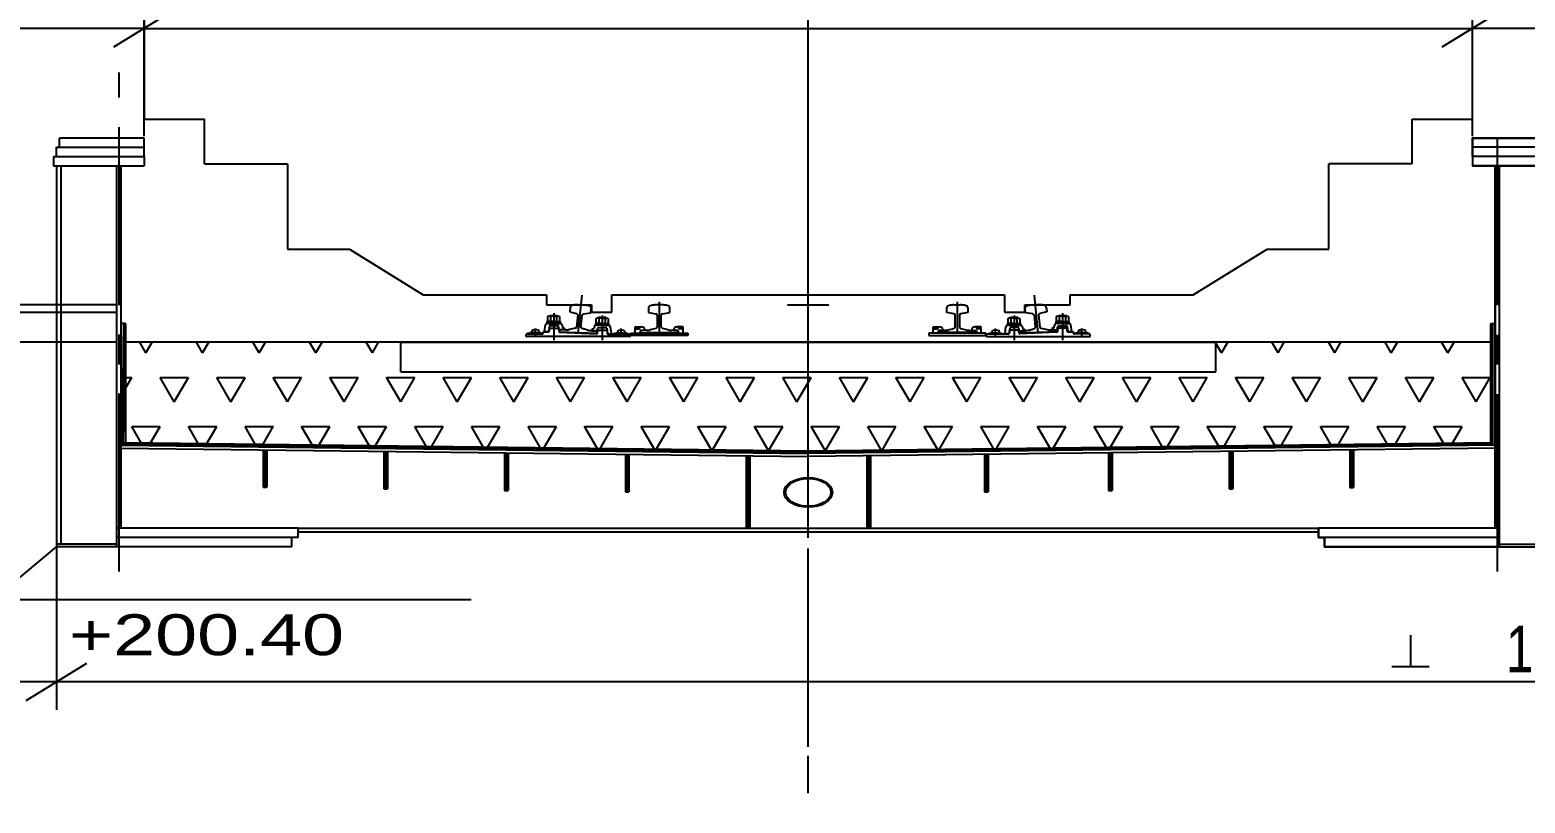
# Model space of a CAD drawing. Header units: millimetres. Extents: x -1069826 to 2704411, y -432732 to 412301.
# Drawn here: x 1018571 to 1026619, y -22177 to -18016 of the extents above; entities that cross this region are included whole.
import ezdxf

# ---------------------------------------------------------------- set-up
doc = ezdxf.new("R2010")
doc.units = ezdxf.units.MM
doc.header["$LTSCALE"] = 1000
doc.header["$MEASUREMENT"] = 0
doc.linetypes.add('CENTER2', pattern=[1.125, 0.75, -0.125, 0.125, -0.125])
doc.linetypes.add('HIDDEN', pattern=[0.375, 0.25, -0.125])
for name, color, linetype in [('0-RAM-T', 7, 'Continuous'), ('0-T', 7, 'Continuous'), ('0-T0-W', 7, 'Continuous'), ('DROGO-T', 7, 'Continuous'), ('WIADUKT', 7, 'Continuous')]:
    doc.layers.add(name, color=color, linetype=linetype)
doc.styles.add('CDMSTYLE', font='CDMSIMPL', dxfattribs={"width": 0.8, "bigfont": 'CDMBIGPL'})
doc.dimstyles.new('CDMOG-MM-100', dxfattribs={"dimscale": 100, "dimtxt": 2.5, "dimasz": 2, "dimexe": 1.5, "dimexo": 3, "dimgap": 0.5, "dimtad": 1, "dimdec": 0, "dimrnd": 1, "dimzin": 1, "dimdsep": 46, "dimtxsty": 'CDMSTYLE', "dimblk": 'OBLIQUE', "dimblk1": 'OBLIQUE', "dimblk2": 'OBLIQUE', "dimsah": 1, "dimcen": -2.5, "dimclrd": 9, "dimclre": 9, "dimclrt": 9, "dimadec": 0, "dimazin": 0, "dimtfac": 1, "dimtmove": 2, "dimatfit": 3, "dimldrblk": 'OBLIQUE', "dimfxl": 1, "dimtvp": 1, "dimtolj": 1, "dimtzin": 0, "dimarcsym": 0})
doc.dimstyles.new('CDMZB-MM-100', dxfattribs={"dimscale": 100, "dimtxt": 2.5, "dimasz": 1, "dimexe": 1.5, "dimexo": 5, "dimgap": 0.5, "dimtad": 1, "dimdec": 0, "dimrnd": 1, "dimzin": 1, "dimdsep": 46, "dimtxsty": 'CDMSTYLE', "dimblk": 'OBLIQUE', "dimblk1": 'OBLIQUE', "dimblk2": 'OBLIQUE', "dimsah": 1, "dimtsz": 1, "dimcen": -2.5, "dimclrd": 9, "dimclre": 9, "dimclrt": 9, "dimadec": 0, "dimazin": 0, "dimtfac": 1, "dimtmove": 2, "dimatfit": 3, "dimldrblk": 'OBLIQUE', "dimfxl": 1, "dimtvp": 1, "dimtolj": 1, "dimtzin": 0, "dimarcsym": 0})

# ---------------------------------------------------------------- blocks, each defined once
blk = doc.blocks.new('*D497')
at = {"color": 9, "linetype": 'ByBlock', "transparency": 16777216}
for p, q in [((1043257.9, -21383.9), (1043257.9, -22116.1)), ((1010517.4, -21403.1), (1010517.4, -22116.1)), ((1010717.4, -21966.1), (1043057.9, -21966.1))]:
    blk.add_line(p, q, dxfattribs=at)
for points in [[(1010717.4, -21932.8), (1010717.4, -21999.4), (1010517.4, -21966.1)], [(1043057.9, -21932.8), (1043057.9, -21999.4), (1043257.9, -21966.1)]]:
    blk.add_solid(points, dxfattribs=at)
at = {"layer": 'Defpoints', "color": 0, "linetype": 'ByBlock', "transparency": 16777216}
for p in [(1043257.9, -21083.9, 0.1), (1010517.4, -21103.1, 0.1), (1043257.9, -21966.1)]:
    blk.add_point(p, dxfattribs=at)
at = {"color": 9, "linetype": 'ByBlock', "transparency": 16777216, "insert": (1026887.6, -21791.1), "char_height": 250, "attachment_point": 5, "style": 'CDMSTYLE'}
blk.add_mtext('\\A1;32740', dxfattribs=at)
blk = doc.blocks.new('_OBLIQUE')
at = {"color": 0, "linetype": 'ByBlock'}
blk.add_line((-0.5, -0.5), (0.5, 0.5), dxfattribs=at)
blk = doc.blocks.new('*D480')
at = {"color": 9, "linetype": 'ByBlock', "transparency": 16777216}
for p, q in [((1020270.1, -21297.7), (1020270.1, -21674.4)), ((1030330.1, -21370.8), (1030330.1, -21674.4)), ((1020170.1, -21624.4), (1020370.1, -21424.4)), ((1030230.1, -21624.4), (1030430.1, -21424.4)), ((1030330.1, -21524.4), (1020270.1, -21524.4))]:
    blk.add_line(p, q, dxfattribs=at)
at = {"layer": 'Defpoints', "color": 0, "linetype": 'ByBlock', "transparency": 16777216}
for p in [(1020270.1, -20797.7), (1030330.1, -20870.8), (1020270.1, -21524.4)]:
    blk.add_point(p, dxfattribs=at)
at = {"color": 9, "linetype": 'ByBlock', "transparency": 16777216, "insert": (1025300.1, -21349.4), "char_height": 250, "attachment_point": 5, "style": 'CDMSTYLE'}
blk.add_mtext('\\A1;\\C1;10060', dxfattribs=at)
blk = doc.blocks.new('00KOTA1')
at = {"color": 0, "linetype": 'Continuous'}
blk.add_lwpolyline([(13.736, 2.862), (-2.109, 2.862), (0, 0), (0, 6.109)], dxfattribs=at)
at = {"color": 0, "linetype": 'Continuous', "style": 'CDMSTYLE', "width": 0.85}
blk.add_attdef('%%P000.000', (0.416, 3.634), '', height=2.2, dxfattribs=at)
blk = doc.blocks.new('A$C5F112703')
at = {"color": 9, "linetype": 'ByBlock'}
for p, q in [((1020, 4918.5), (940, 4868.5)), ((3380, 4918.5), (1020, 4918.5)), ((3460, 4868.5), (3380, 4918.5)), ((940, 4868.5), (600, 4568.5)), ((3800, 4568.5), (3460, 4868.5)), ((600, 4568.5), (400, 4318.5)), ((4000, 4318.5), (3800, 4568.5)), ((400, 4318.5), (300, 3918.5)), ((4100, 3918.5), (4000, 4318.5)), ((300, 3918.5), (200, 3118.5)), ((4200, 3118.5), (4100, 3918.5)), ((0, 3118.5), (0, 1068.5)), ((200, 3118.5), (0, 3118.5)), ((4400, 3118.5), (4200, 3118.5)), ((4400, 1068.5), (4400, 3118.5)), ((0, 1068.5), (200, 1068.5)), ((4200, 1068.5), (4400, 1068.5)), ((475, 828.5), (475, 368.5)), ((3925, 368.5), (3925, 828.5)), ((475, 368.5), (680, 368.5)), ((680, 368.5), (925, 123.5)), ((3475, 123.5), (3720, 368.5)), ((3720, 368.5), (3925, 368.5)), ((925, 123.5), (1332.5, 123.5)), ((1332.5, 123.5), (1332.5, 68.5)), ((1549.5, 123.5), (2850.5, 123.5)), ((1549.5, 30.5), (1549.5, 123.5)), ((2850.5, 123.5), (2850.5, 30.5)), ((3067.5, 123.5), (3475, 123.5)), ((3067.5, 68.5), (3067.5, 123.5)), ((1332.5, 68.5), (1482.5, 68.5)), ((1482.5, 68.5), (1482.5, 30.5)), ((2917.5, 68.5), (3067.5, 68.5)), ((2917.5, 30.5), (2917.5, 68.5)), ((1482.5, 30.5), (1549.5, 30.5)), ((2850.5, 30.5), (2917.5, 30.5))]:
    blk.add_line(p, q, dxfattribs=at)
at = {"layer": '0-T', "color": 9, "linetype": 'Continuous'}
for p, q in [((200, 828.5), (200, 1068.5)), ((4200, 828.5), (4200, 1068.5)), ((200, 828.5), (475, 828.5)), ((4200, 828.5), (3925, 828.5)), ((2200, 0), (2200, 137)), ((2131.5, 68.5), (2268.5, 68.5))]:
    blk.add_line(p, q, dxfattribs=at)
blk = doc.blocks.new('A$C22AE4A19')
at = {"layer": '0-T', "color": 9, "linetype": 'Continuous'}
blk.add_blockref('A$C5F112703', (0, 0), dxfattribs=at)
blk = doc.blocks.new('*D471')
at = {"color": 9, "linetype": 'ByBlock', "transparency": 16777216}
for p, q in [((1017680.1, -14146.2), (1017680.1, -14156)), ((1022760.1, -14146.2), (1022760.1, -14156)), ((1017580.1, -14406), (1017780.1, -14206)), ((1022660.1, -14406), (1022860.1, -14206)), ((1017680.1, -14306), (1022760.1, -14306))]:
    blk.add_line(p, q, dxfattribs=at)
at = {"layer": 'Defpoints', "color": 0, "linetype": 'ByBlock', "transparency": 16777216}
for p in [(1022760.1, -14306), (1017680.1, -14646.2), (1022760.1, -14646.2)]:
    blk.add_point(p, dxfattribs=at)
at = {"color": 9, "linetype": 'ByBlock', "transparency": 16777216, "insert": (1020028.6, -14088.5), "char_height": 250, "attachment_point": 5, "style": 'CDMSTYLE'}
blk.add_mtext('\\A1;5080', dxfattribs=at)
blk = doc.blocks.new('*D470')
at = {"color": 9, "linetype": 'ByBlock', "transparency": 16777216}
for p, q in [((1020560.1, -18588.6), (1020560.1, -17857.7)), ((1024960.1, -18588.6), (1024960.1, -17857.7)), ((1020460.1, -18107.7), (1020660.1, -17907.7)), ((1024860.1, -18107.7), (1025060.1, -17907.7)), ((1020560.1, -18007.7), (1024960.1, -18007.7))]:
    blk.add_line(p, q, dxfattribs=at)
at = {"layer": 'Defpoints', "color": 0, "linetype": 'ByBlock', "transparency": 16777216}
for p in [(1024960.1, -18007.7), (1020560.1, -19088.6), (1024960.1, -19088.6)]:
    blk.add_point(p, dxfattribs=at)
at = {"color": 9, "linetype": 'ByBlock', "transparency": 16777216, "insert": (1023229.4, -17821.1), "char_height": 250, "attachment_point": 5, "style": 'CDMSTYLE'}
blk.add_mtext('\\A1;\\C1;4400', dxfattribs=at)
blk = doc.blocks.new('*D478')
at = {"color": 9, "linetype": 'ByBlock', "transparency": 16777216}
for p, q in [((1015226.1, -21295.6), (1015226.1, -21674.4)), ((1020270.1, -21297.7), (1020270.1, -21674.4)), ((1015126.1, -21624.4), (1015326.1, -21424.4)), ((1020170.1, -21624.4), (1020370.1, -21424.4)), ((1020270.1, -21524.4), (1015226.1, -21524.4))]:
    blk.add_line(p, q, dxfattribs=at)
at = {"layer": 'Defpoints', "color": 0, "linetype": 'ByBlock', "transparency": 16777216}
for p in [(1015226.1, -20795.6), (1020270.1, -20797.7), (1015226.1, -21524.4)]:
    blk.add_point(p, dxfattribs=at)
at = {"color": 9, "linetype": 'ByBlock', "transparency": 16777216, "insert": (1017748.1, -21349.4), "char_height": 250, "attachment_point": 5, "style": 'CDMSTYLE'}
blk.add_mtext('\\A1;5044', dxfattribs=at)
blk = doc.blocks.new('*D474')
at = {"color": 9, "linetype": 'ByBlock', "transparency": 16777216}
for p, q in [((1019880.1, -17851.2), (1019880.1, -17857.7)), ((1020560.1, -17885.6), (1020560.1, -17857.7)), ((1019780.1, -18107.7), (1019980.1, -17907.7)), ((1020460.1, -18107.7), (1020660.1, -17907.7)), ((1020560.1, -18007.7), (1019880.1, -18007.7))]:
    blk.add_line(p, q, dxfattribs=at)
at = {"layer": 'Defpoints', "color": 0, "linetype": 'ByBlock', "transparency": 16777216}
for p in [(1019880.1, -18007.7), (1019880.1, -18351.2), (1020560.1, -18385.6)]:
    blk.add_point(p, dxfattribs=at)
at = {"color": 9, "linetype": 'ByBlock', "transparency": 16777216, "insert": (1020220.1, -17832.7), "char_height": 250, "attachment_point": 5, "style": 'CDMSTYLE'}
blk.add_mtext('\\A1;680', dxfattribs=at)
blk = doc.blocks.new('*D479')
at = {"color": 9, "linetype": 'ByBlock', "transparency": 16777216}
for p, q in [((1015480.1, -18135), (1015480.1, -17857.7)), ((1019880.1, -18135), (1019880.1, -17857.7)), ((1015380.1, -18107.7), (1015580.1, -17907.7)), ((1019780.1, -18107.7), (1019980.1, -17907.7)), ((1015480.1, -18007.7), (1019880.1, -18007.7))]:
    blk.add_line(p, q, dxfattribs=at)
at = {"layer": 'Defpoints', "color": 0, "linetype": 'ByBlock', "transparency": 16777216}
for p in [(1019880.1, -18007.7), (1015480.1, -18635), (1019880.1, -18635)]:
    blk.add_point(p, dxfattribs=at)
at = {"color": 9, "linetype": 'ByBlock', "transparency": 16777216, "insert": (1018082.3, -17816.1), "char_height": 250, "attachment_point": 5, "style": 'CDMSTYLE'}
blk.add_mtext('\\A1;4400', dxfattribs=at)
blk = doc.blocks.new('A$C5FAB2D53')
at = {"color": 9, "linetype": 'ByBlock'}
for p, q in [((59.7, 150.4), (59.7, 124.6)), ((104.6, 164.4), (84.8, 164.4)), ((129.7, 124.6), (129.7, 150.4)), ((1046.9, 124.6), (1046.9, 150.4)), ((1072, 164.4), (1091.8, 164.4)), ((1116.9, 150.4), (1116.9, 124.6)), ((59.7, 124.6), (83, 116.6)), ((87.7, 110), (87.7, 44.7)), ((101.7, 44.7), (101.7, 110)), ((106.4, 116.6), (129.7, 124.6)), ((1070.2, 116.6), (1046.9, 124.6)), ((1074.9, 44.7), (1074.9, 110)), ((1088.9, 110), (1088.9, 44.7)), ((1116.9, 124.6), (1093.6, 116.6)), ((0, 13), (189.1, 13)), ((0, 0), (0, 13)), ((94.6, 0), (0, 0)), ((15.4, 46.4), (36.4, 46.4)), ((15.4, 13), (15.4, 46.4)), ((15.4, 36.4), (26.4, 36.4)), ((31.4, 41.4), (31.4, 46.4)), ((46.4, 27.9), (31.4, 26.4)), ((31.4, 26.4), (31.4, 13)), ((32.2, 23.2), (32.2, 15.4)), ((32.2, 15.4), (157.2, 15.4)), ((53.2, 27.8), (35, 26.2)), ((46.4, 36.4), (46.4, 27.9)), ((83.4, 38.2), (65, 30.6)), ((189.1, 0), (94.6, 0)), ((124.5, 30.6), (106.1, 38.2)), ((154.5, 26.2), (136.2, 27.8)), ((143, 36.4), (143, 27.9)), ((143, 27.9), (158, 26.4)), ((174, 46.4), (153, 46.4)), ((157.2, 15.4), (157.2, 23.2)), ((158, 41.4), (158, 46.4)), ((158, 26.4), (158, 13)), ((174, 36.4), (163, 36.4)), ((174, 13), (174, 46.4)), ((189.1, 13), (189.1, 0)), ((189.1, 13), (189.1, 13)), ((987.5, 13), (987.5, 0)), ((987.5, 13), (987.5, 13)), ((1176.6, 13), (987.5, 13)), ((987.5, 0), (1082, 0)), ((1002.6, 46.4), (1023.6, 46.4)), ((1002.6, 13), (1002.6, 46.4)), ((1002.6, 36.4), (1013.6, 36.4)), ((1018.6, 41.4), (1018.6, 46.4)), ((1033.6, 27.9), (1018.6, 26.4)), ((1018.6, 26.4), (1018.6, 13)), ((1019.4, 15.4), (1019.4, 23.2)), ((1144.4, 15.4), (1019.4, 15.4)), ((1022.1, 26.2), (1040.4, 27.8)), ((1033.6, 36.4), (1033.6, 27.9)), ((1052.1, 30.6), (1070.6, 38.2)), ((1082.1, 0), (1176.6, 0)), ((1093.2, 38.2), (1111.7, 30.6)), ((1123.4, 27.8), (1141.7, 26.2)), ((1130.2, 36.4), (1130.2, 27.9)), ((1130.2, 27.9), (1145.2, 26.4)), ((1161.2, 46.4), (1140.2, 46.4)), ((1144.4, 23.2), (1144.4, 15.4)), ((1145.2, 41.4), (1145.2, 46.4)), ((1145.2, 26.4), (1145.2, 13)), ((1161.2, 36.4), (1150.2, 36.4)), ((1161.2, 13), (1161.2, 46.4)), ((1176.6, 0), (1176.6, 13))]:
    blk.add_line(p, q, dxfattribs=at)
at = {"color": 9, "linetype": 'Continuous'}
for p, q in [((94.7, 181.9), (94.7, 15.4)), ((1081.9, 181.9), (1081.9, 15.4))]:
    blk.add_line(p, q, dxfattribs=at)
at = {"color": 9, "linetype": 'ByBlock'}
for centre, radius, start, end in [((71.7, 150.4), 12, 104.1437, 180), ((88.3, 84.5), 80, 102.4545, 104.1437), ((74.3, 150), 13, 99.6771, 104.4557), ((88.3, 84.5), 80, 92.5054, 101.6782), ((101.1, 84.5), 80, 78.3218, 87.4946), ((115.1, 150), 13, 75.5443, 80.3229), ((101.1, 84.5), 80, 75.8563, 77.5455), ((117.7, 150.4), 12, 0, 75.8563), ((1058.9, 150.4), 12, 104.1437, 180), ((1075.5, 84.5), 80, 102.4545, 104.1437), ((1061.5, 150), 13, 99.6771, 104.4557), ((1075.5, 84.5), 80, 92.5054, 101.6782), ((1088.3, 84.5), 80, 78.3218, 87.4946), ((1102.3, 150), 13, 75.5443, 80.3229), ((1088.3, 84.5), 80, 75.8563, 77.5455), ((1104.9, 150.4), 12, 0, 75.8563), ((80.7, 110), 7, 360, 71), ((108.7, 110), 7, 109, 180), ((1067.9, 110), 7, 0, 71), ((1095.9, 110), 7, 109, 180), ((26.4, 41.4), 5, 270, 0), ((35.2, 23.2), 3, 95.061, 180), ((36.4, 36.4), 10, 360, 90), ((49.7, 67.6), 40, 275.061, 292.4127), ((80.7, 44.7), 7, 292.4127, 360), ((108.7, 44.7), 7, 180, 247.5873), ((139.7, 67.6), 40, 247.5873, 264.939), ((153, 36.4), 10, 90, 180), ((154.2, 23.2), 3, 0, 84.939), ((163, 41.4), 5, 180, 270), ((1013.6, 41.4), 5, 270, 0), ((1022.4, 23.2), 3, 95.061, 180), ((1023.6, 36.4), 10, 360, 90), ((1036.9, 67.6), 40, 275.061, 292.4127), ((1067.9, 44.7), 7, 292.4127, 360), ((1095.9, 44.7), 7, 180, 247.5873), ((1126.9, 67.6), 40, 247.5873, 264.939), ((1140.2, 36.4), 10, 90, 180), ((1141.4, 23.2), 3, 0, 84.939), ((1150.2, 41.4), 5, 180, 270)]:
    blk.add_arc(centre, radius, start, end, dxfattribs=at)
blk = doc.blocks.new('A$C30C010BB')
at = {"layer": '0-T', "color": 40, "linetype": 'Continuous'}
blk.add_blockref('A$C5FAB2D53', (0, 0), dxfattribs=at)
blk = doc.blocks.new('*D473')
at = {"color": 9, "linetype": 'ByBlock', "transparency": 16777216}
for p, q in [((1024960.1, -17690.9), (1024960.1, -17857.7)), ((1025640.1, -17985), (1025640.1, -17857.7)), ((1024860.1, -18107.7), (1025060.1, -17907.7)), ((1025540.1, -18107.7), (1025740.1, -17907.7)), ((1025640.1, -18007.7), (1024960.1, -18007.7))]:
    blk.add_line(p, q, dxfattribs=at)
at = {"layer": 'Defpoints', "color": 0, "linetype": 'ByBlock', "transparency": 16777216}
for p in [(1024960.1, -18007.7), (1024960.1, -18190.9), (1025640.1, -18485)]:
    blk.add_point(p, dxfattribs=at)
at = {"color": 9, "linetype": 'ByBlock', "transparency": 16777216, "insert": (1025300.1, -17832.7), "char_height": 250, "attachment_point": 5, "style": 'CDMSTYLE'}
blk.add_mtext('\\A1;\\C1;680', dxfattribs=at)
blk = doc.blocks.new('*D469')
at = {"color": 9, "linetype": 'ByBlock', "transparency": 16777216}
for p, q in [((1022760.1, -14146.2), (1022760.1, -14156)), ((1027840.1, -14146.2), (1027840.1, -14156)), ((1022660.1, -14406), (1022860.1, -14206)), ((1027740.1, -14406), (1027940.1, -14206)), ((1022760.1, -14306), (1027840.1, -14306))]:
    blk.add_line(p, q, dxfattribs=at)
at = {"layer": 'Defpoints', "color": 0, "linetype": 'ByBlock', "transparency": 16777216}
for p in [(1027840.1, -14306), (1022760.1, -14646.2), (1027840.1, -14646.2)]:
    blk.add_point(p, dxfattribs=at)
at = {"color": 9, "linetype": 'ByBlock', "transparency": 16777216, "insert": (1025108.6, -14122.9), "char_height": 250, "attachment_point": 5, "style": 'CDMSTYLE'}
blk.add_mtext('\\A1;\\C1;5080', dxfattribs=at)
blk = doc.blocks.new('SZPKOL')
at = {"color": 0, "linetype": 'ByBlock'}
blk.add_lwpolyline([(12.4, 4, 0.138548), (-12.3, 5.1), (-9.4, 21.8), (0, 23.9), (9.4, 21.8)], format="xyb", close=True, dxfattribs=at)
for start, end in [(102.9105, 124.2422), (55.7578, 72.0998)]:
    blk.add_arc((-1.8, -37.6), 45.5, start, end, dxfattribs=at)
blk = doc.blocks.new('SRUKOL')
at = {"color": 0, "linetype": 'ByBlock'}
for p, q in [((0, 10), (-22, 10)), ((-22, 10), (-22, 0)), ((-11, 5), (-22, 5)), ((0, 0), (-22, 0)), ((-20, 37.2), (-20, 24)), ((-20, 24), (-20, 11.3)), ((-17, 5), (-17, 0)), ((0, 38.6), (-15, 38.6)), ((0, 10), (-15, 10)), ((-12.7, 41.6), (-10.1, 43.8)), ((-12.7, 38.6), (-12.7, 41.6)), ((-12.7, 41.6), (12.5, 41.6)), ((-12, 5), (-12, 0)), ((-11, 10), (11, 5)), ((-11, 5), (11, 0)), ((-10.1, 43.8), (-10.1, 38.4)), ((-10.1, 43.8), (9.9, 43.8)), ((-10.1, 37.3), (-10.1, 24)), ((-10.1, 24), (-10.1, 11.2)), ((0, 38.6), (15, 38.6)), ((0, 10), (15, 10)), ((0, 10), (22, 10)), ((0, 0), (22, 0)), ((12.5, 41.6), (9.9, 43.8)), ((9.9, 43.8), (9.9, 38.4)), ((10.1, 37.3), (10.1, 24)), ((10.1, 24), (10.1, 11.2)), ((11, 5), (22, 5)), ((12, 10), (12, 5)), ((12.5, 38.6), (12.5, 41.6)), ((17, 10), (17, 5)), ((20, 37.2), (20, 24)), ((20, 24), (20, 11.3)), ((22, 10), (22, 0))]:
    blk.add_line(p, q, dxfattribs=at)
for centre, radius, start, end in [((-15, 28.6), 10, 60, 120), ((-15, 20), 10, 240, 300), ((0, -1.4), 40, 90, 104.6015), ((0, 50), 40, 255.3985, 270), ((0, -1.4), 40, 75.3985, 90), ((0, 50), 40, 270, 284.6015), ((15, 28.6), 10, 60, 120), ((15, 20), 10, 240, 300)]:
    blk.add_arc(centre, radius, start, end, dxfattribs=at)
blk = doc.blocks.new('*D488')
at = {"color": 9, "linetype": 'ByBlock', "transparency": 16777216}
for p, q in [((1018413.9, -20797.7), (1018154.6, -20797.7)), ((1018304.6, -20997.7), (1018304.6, -25419.9)), ((1018392.1, -25619.9), (1018154.6, -25619.9))]:
    blk.add_line(p, q, dxfattribs=at)
for points in [[(1018271.3, -20997.7), (1018337.9, -20997.7), (1018304.6, -20797.7)], [(1018271.3, -25419.9), (1018337.9, -25419.9), (1018304.6, -25619.9)]]:
    blk.add_solid(points, dxfattribs=at)
at = {"layer": 'Defpoints', "color": 0, "linetype": 'ByBlock', "transparency": 16777216}
for p in [(1018713.9, -20797.7, 0.1), (1018304.6, -25619.9), (1018692.1, -25619.9)]:
    blk.add_point(p, dxfattribs=at)
at = {"color": 9, "linetype": 'ByBlock', "transparency": 16777216, "insert": (1018129.6, -23751), "char_height": 250, "attachment_point": 5, "rotation": 90, "style": 'CDMSTYLE'}
blk.add_mtext('\\A1;4822', dxfattribs=at)
blk = doc.blocks.new('A$C534018C8')
at = {"layer": 'WIADUKT', "linetype": 'Continuous'}
h = blk.add_hatch(dxfattribs=at)
h.set_pattern_fill('TRIANG', color=40, scale=500, style=0)
h.set_pattern_definition([(60, (-602052.98, -193697.16), (-93.75, 162.379763), [93.75, -93.75]), (120, (-602052.98, -193697.16), (-187.5, 1e-07), [93.75, -93.75]), (0, (-602099.85, -193615.97), (93.75, 162.379763), [93.75, -93.75])])
h.paths.add_polyline_path([(8396, 7642.8), (7046, 7642.8), (7046, 7802.8), (6135, 7802.8), (6135, 7262.3), (8396, 7217.8)])
h.paths.add_polyline_path([(10657, 7802.8), (9746, 7802.8), (9746, 7642.8), (8396, 7642.8), (8396, 7217.8), (10657, 7262.3)])
at = {"color": 9, "linetype": 'CENTER2'}
blk.add_line((8396, 0, 0.1), (8396, 13334.8, 0.1), dxfattribs=at)
at = {"color": 1, "linetype": 'Continuous'}
for p, q in [((6196, 8901.3, 0.1), (5916, 8901.3, 0.1)), ((10596, 8901.3, 0.1), (10876, 8901.3, 0.1)), ((5896, 8801.3, 0.1), (5896, 8751.3, 0.1)), ((5896, 8801.3, 0.1), (5896, 8751.3, 0.1)), ((5896, 8781.3, 0.1), (5896, 8751.3, 0.1)), ((5896, 8781.3, 0.1), (5896, 8751.3, 0.1)), ((5896, 8781.3, 0.1), (5896, 8751.3, 0.1)), ((5896, 8781.3, 0.1), (5896, 8751.3, 0.1)), ((6196, 8801.3, 0.1), (6196, 8751.3, 0.1)), ((10596, 8801.3, 0.1), (10596, 8751.3, 0.1)), ((7553.2, 7959, 0.1), (7553.2, 7813.6, 0.1)), ((7713.9, 7946.6, 0.1), (7713.9, 7813.6, 0.1)), ((9078.1, 7946.6, 0.1), (9078.1, 7813.6, 0.1)), ((9238.8, 7959, 0.1), (9238.8, 7813.6, 0.1)), ((10657, 7802.8, 0.1), (6135, 7802.8, 0.1)), ((7046, 7642.8, 0.1), (7046, 7802.8, 0.1)), ((7046, 7802.8, 0.1), (9746, 7802.8, 0.1)), ((9746, 7642.8, 0.1), (9746, 7802.8, 0.1)), ((7046, 7642.8, 0.1), (9746, 7642.8, 0.1)), ((6120, 7248.4, 0.1), (8396, 7202.8, 0.1)), ((6120, 7232.4, 0.1), (8396, 7186.8, 0.1)), ((10672, 7248.4, 0.1), (8396, 7202.8, 0.1)), ((10672, 7232.4, 0.1), (8396, 7186.8, 0.1)), ((6706, 6801.3, 0.1), (6106, 6801.3, 0.1)), ((6106, 6751.3, 0.1), (6106, 6801.3, 0.1)), ((6706, 6751.3, 0.1), (6706, 6801.3, 0.1)), ((10086, 6751.3, 0.1), (10086, 6801.3, 0.1)), ((10686, 6801.3, 0.1), (10086, 6801.3, 0.1)), ((10686, 6751.3, 0.1), (10686, 6801.3, 0.1)), ((6706, 6751.3, 0.1), (6106, 6751.3, 0.1)), ((6106, 6701.3, 0.1), (6106, 6751.3, 0.1)), ((6686, 6701.3, 0.1), (6686, 6751.3, 0.1)), ((10686, 6751.3, 0.1), (10086, 6751.3, 0.1)), ((10106, 6701.3, 0.1), (10106, 6751.3, 0.1)), ((10686, 6701.3, 0.1), (10686, 6751.3, 0.1)), ((6686, 6701.3, 0.1), (6106, 6701.3, 0.1)), ((10686, 6701.3, 0.1), (10106, 6701.3, 0.1))]:
    blk.add_line(p, q, dxfattribs=at)
at = {"color": 1, "linetype": 'ByBlock'}
for p, q in [((7634.1, 7851.7, 0.1), (7646.7, 8055, 0.1)), ((9157.9, 7851.7, 0.1), (9145.3, 8055, 0.1)), ((7633.5, 8003.5, 0.1), (7643.3, 8002.8, 0.1)), ((7653.2, 8002.2, 0.1), (7643.3, 8002.8, 0.1)), ((9138.8, 8002.2, 0.1), (9148.7, 8002.8, 0.1)), ((9158.5, 8003.5, 0.1), (9148.7, 8002.8, 0.1)), ((7492.8, 7832.7, 0.1), (7492.8, 7876.1, 0.1)), ((7776.6, 7832.7, 0.1), (7776.6, 7876.1, 0.1)), ((9016.8, 7832.7, 0.1), (9016.8, 7876.1, 0.1)), ((9302.4, 7832.7, 0.1), (9302.4, 7876.1, 0.1))]:
    blk.add_line(p, q, dxfattribs=at)
at = {"color": 1, "linetype": 'ByBlock', "elevation": 0.1}
for points in [[(7633.5, 8003.5, 0.040045), (7620.7, 8002.7, 0.020854), (7619.6, 8002.5, 0.007371), (7617.3, 8002.1, 0.343626), (7607.5, 7991.1), (7605.9, 7965.3), (7628.7, 7955.9, -0.320103), (7633, 7949), (7628.9, 7883.8, -0.303763), (7624.2, 7877.6), (7605.3, 7871.2, -0.075856), (7593.5, 7869), (7575.1, 7868.6, 0.388573), (7572.2, 7865.8), (7571.7, 7858), (7696.5, 7850.3), (7697, 7858, 0.388573), (7694.4, 7861.1), (7676.3, 7863.9, -0.075856), (7664.7, 7867.5), (7646.8, 7876.2, -0.303763), (7642.9, 7882.9), (7647, 7948.1, -0.320103), (7652.1, 7954.4), (7675.8, 7961), (7677.4, 7986.7, 0.343626), (7669.1, 7998.9, 0.007371), (7666.8, 7999.6, 0.020854), (7665.8, 7999.9, 0.040045), (7653.2, 8002.2)], [(9158.5, 8003.5, -0.040045), (9171.3, 8002.7, -0.020854), (9172.4, 8002.5, -0.007371), (9174.7, 8002.1, -0.343626), (9184.5, 7991.1), (9186.1, 7965.3), (9163.3, 7955.9, 0.320103), (9159, 7949), (9163.1, 7883.8, 0.303763), (9167.8, 7877.6), (9186.7, 7871.2, 0.075856), (9198.5, 7869), (9216.9, 7868.6, -0.388573), (9219.8, 7865.8), (9220.3, 7858), (9095.5, 7850.3), (9095, 7858, -0.388573), (9097.6, 7861.1), (9115.7, 7863.9, 0.075856), (9127.3, 7867.5), (9145.2, 7876.2, 0.303763), (9149.1, 7882.9), (9145, 7948.1, 0.320103), (9139.9, 7954.4), (9116.2, 7961), (9114.6, 7986.7, -0.343626), (9122.9, 7998.9, -0.007371), (9125.2, 7999.6, -0.020854), (9126.2, 7999.9, -0.040045), (9138.8, 8002.2)]]:
    blk.add_lwpolyline(points, format="xyb", dxfattribs=at)
for points in [[(7806.6, 7840.7), (7806.6, 7834.7, -0.414214), (7804.6, 7832.7), (7463.6, 7832.7, -0.414214), (7461.6, 7834.7), (7461.6, 7842.7, -0.414214), (7466.6, 7847.7), (7515.6, 7847.7, 0.414214), (7517.6, 7849.7), (7517.6, 7855.7, -0.414214), (7519.6, 7857.7), (7535.8, 7857.7, 0.385314), (7537.8, 7859.5), (7539.6, 7877.7), (7566.8, 7877.7, -0.385314), (7568.8, 7875.9), (7570.6, 7857.3, 0.367589), (7572.5, 7855.5), (7695.5, 7847.9, 0.403251), (7697.6, 7849.7), (7699.2, 7866, -0.385314), (7701.2, 7867.8), (7726.6, 7867.8, -0.385314), (7728.6, 7866), (7730.4, 7847.5, 0.385314), (7732.4, 7845.7), (7801.6, 7845.7, -0.414214)], [(7568.8, 7888.6, 0.371247), (7565.8, 7891.1), (7541.5, 7891.1, 0.388479), (7538.5, 7888.4), (7535.9, 7860, -0.388479), (7534, 7858.1), (7524.9, 7858.1, -0.440425), (7522.9, 7860.3), (7526.1, 7895.8, -0.388479), (7534.1, 7903.1), (7574.4, 7903.1, -0.371247), (7579.4, 7898.9), (7581.9, 7882.6, 0.282191), (7585.2, 7878.6), (7587.1, 7878, -0.288824), (7588.5, 7876.3), (7589.1, 7871.6, -0.418231), (7587.3, 7869.4), (7573.3, 7868.7, -0.403059), (7571.1, 7870.4)], [(7698.3, 7878.7, -0.371247), (7701.3, 7881.2), (7725.6, 7881.2, -0.388479), (7728.6, 7878.5), (7731.1, 7850, 0.388479), (7733.1, 7848.2), (7742.2, 7848.2, 0.440425), (7744.2, 7850.4), (7741, 7885.9, 0.388479), (7733, 7893.2), (7692.7, 7893.2, 0.371247), (7687.7, 7888.9), (7685.8, 7876.2, -0.282191), (7682.5, 7872.2), (7680.6, 7871.6, 0.288824), (7679.2, 7870), (7678.6, 7865.2, 0.418231), (7680.4, 7863), (7693.8, 7861.5, 0.403059), (7696, 7863.2)], [(8985.4, 7840.7), (8985.4, 7834.7, 0.414214), (8987.4, 7832.7), (9328.4, 7832.7, 0.414214), (9330.4, 7834.7), (9330.4, 7842.7, 0.414214), (9325.4, 7847.7), (9276.4, 7847.7, -0.414214), (9274.4, 7849.7), (9274.4, 7855.7, 0.414214), (9272.4, 7857.7), (9256.2, 7857.7, -0.385314), (9254.2, 7859.5), (9252.4, 7877.7), (9225.2, 7877.7, 0.385314), (9223.2, 7875.9), (9221.4, 7857.3, -0.367589), (9219.5, 7855.5), (9096.5, 7847.9, -0.403251), (9094.4, 7849.7), (9092.8, 7866, 0.385314), (9090.8, 7867.8), (9065.4, 7867.8, 0.385314), (9063.4, 7866), (9061.6, 7847.5, -0.385314), (9059.6, 7845.7), (8990.4, 7845.7, 0.414214)], [(9093.7, 7878.7, 0.371247), (9090.7, 7881.2), (9066.4, 7881.2, 0.388479), (9063.4, 7878.5), (9060.9, 7850, -0.388479), (9058.9, 7848.2), (9049.8, 7848.2, -0.440425), (9047.8, 7850.4), (9051, 7885.9, -0.388479), (9059, 7893.2), (9099.3, 7893.2, -0.371247), (9104.3, 7888.9), (9106.2, 7876.2, 0.282191), (9109.5, 7872.2), (9111.4, 7871.6, -0.288824), (9112.8, 7870), (9113.4, 7865.2, -0.418231), (9111.6, 7863), (9098.2, 7861.5, -0.403059), (9096, 7863.2)], [(9223.2, 7888.6, -0.371247), (9226.2, 7891.1), (9250.5, 7891.1, -0.388479), (9253.5, 7888.4), (9256.1, 7860, 0.388479), (9258, 7858.1), (9267.1, 7858.1, 0.440425), (9269.1, 7860.3), (9265.9, 7895.8, 0.388479), (9257.9, 7903.1), (9217.6, 7903.1, 0.371247), (9212.6, 7898.9), (9210.1, 7882.6, -0.282191), (9206.8, 7878.6), (9204.9, 7878, 0.288824), (9203.5, 7876.3), (9202.9, 7871.6, 0.418231), (9204.7, 7869.4), (9218.7, 7868.7, 0.403059), (9220.9, 7870.4)]]:
    blk.add_lwpolyline(points, format="xyb", close=True, dxfattribs=at)
at = {"layer": '0-RAM-T', "color": 1, "linetype": 'Continuous', "elevation": 0.1}
blk.add_lwpolyline([(10876, 8901.3), (10596, 8901.3), (10596, 8751.3), (10672, 8751.3), (10672, 6801.3), (10086, 6801.3), (10086, 6751.3), (10106, 6751.3), (10106, 6701.3), (10686, 6701.3), (10686, 8751.3), (10896, 8751.3), (10896, 8801.3), (10886, 8801.3), (10886, 8851.3), (10876, 8851.3), (10876, 8901.3)], dxfattribs=at)
blk.add_lwpolyline([(10876, 8901.3), (10596, 8901.3), (10596, 8751.3), (10672, 8751.3), (10672, 6801.3), (10086, 6801.3), (10086, 6751.3), (10106, 6751.3), (10106, 6701.3), (10686, 6701.3), (10686, 8751.3), (10896, 8751.3), (10896, 8801.3), (10886, 8801.3), (10886, 8851.3), (10876, 8851.3), (10876, 8901.3)], dxfattribs=at)
at = {"layer": '0-T', "color": 1, "linetype": 'CENTER2'}
for p, q in [((6113, 6569.7, 0.1), (6113, 9253.4, 0.1)), ((6113, 6567.4, 0.1), (6113, 8956, 0.1)), ((10679, 6567.4, 0.1), (10679, 8906, 0.1))]:
    blk.add_line(p, q, dxfattribs=at)
at = {"layer": '0-T', "color": 1, "linetype": 'Continuous'}
for p, q in [((5916, 8851.3, 0.1), (5916, 8901.3, 0.1)), ((6196, 8851.3, 0.1), (6196, 8901.3, 0.1)), ((10596, 8851.3, 0.1), (10596, 8901.3, 0.1)), ((5906, 8851.3, 0.1), (6196, 8851.3, 0.1)), ((5906, 8801.3, 0.1), (5906, 8851.3, 0.1)), ((6196, 8801.3, 0.1), (6196, 8851.3, 0.1)), ((10886, 8851.3, 0.1), (10596, 8851.3, 0.1)), ((10596, 8801.3, 0.1), (10596, 8851.3, 0.1)), ((5896, 8801.3, 0.1), (6196, 8801.3, 0.1)), ((10896, 8801.3, 0.1), (10596, 8801.3, 0.1)), ((5896, 8751.3, 0.1), (6196, 8751.3, 0.1)), ((5906, 8751.3, 0.1), (5906, 6701.3, 0.1)), ((5920, 8751.3, 0.1), (5920, 6715.3, 0.1)), ((6106, 6801.3, 0.1), (6106, 8751.3, 0.1)), ((6120, 6801.3, 0.1), (6120, 8751.3, 0.1)), ((10896, 8751.3, 0.1), (10596, 8751.3, 0.1)), ((10672, 6801.3, 0.1), (10672, 8751.3, 0.1)), ((10686, 6801.3, 0.1), (10686, 8751.3, 0.1)), ((6106, 8002.8, 0.1), (5116, 8002.8, 0.1)), ((6106, 7962.8, 0.1), (5116, 7962.8, 0.1)), ((6135, 7902.8, 0.1), (6120, 7902.8, 0.1)), ((10657, 7902.8, 0.1), (10672, 7902.8, 0.1)), ((7796.3, 6998.8, 0.1), (7796.3, 7198.8, 0.1)), ((8986.3, 6998.6, 0.1), (8986.3, 7198.6, 0.1)), ((9396.3, 7208.8, 0.1), (9396.3, 7006.8, 0.1)), ((9796.3, 7216.8, 0.1), (9796.3, 7014.8, 0.1)), ((10196.3, 7224.8, 0.1), (10196.3, 7022.8, 0.1)), ((6590.3, 7022.8, 0.1), (6602.3, 7022.8, 0.1)), ((6990.3, 7012.8, 0.1), (7002.3, 7012.8, 0.1)), ((7390.3, 7004.8, 0.1), (7402.3, 7004.8, 0.1)), ((7790.3, 6996.8, 0.1), (7802.3, 6996.8, 0.1)), ((8980.3, 6996.7, 0.1), (8992.3, 6996.7, 0.1)), ((9390.3, 7004.9, 0.1), (9402.3, 7004.9, 0.1)), ((9790.3, 7012.9, 0.1), (9802.3, 7012.9, 0.1)), ((10190.3, 7020.9, 0.1), (10202.3, 7020.9, 0.1)), ((6706, 6801.3, 0.1), (10086, 6801.3, 0.1)), ((8190.3, 6801.3, 0.1), (8202.3, 6801.3, 0.1)), ((8590.3, 6801.3, 0.1), (8602.3, 6801.3, 0.1)), ((6706, 6781.3, 0.1), (10086, 6781.3, 0.1)), ((6106, 6715.3, 0.1), (5906, 6715.3, 0.1)), ((6106, 6701.3, 0.1), (5906, 6701.3, 0.1)), ((10686, 6715.3, 0.1), (10886, 6715.3, 0.1)), ((10686, 6701.3, 0.1), (10886, 6701.3, 0.1))]:
    blk.add_line(p, q, dxfattribs=at)
at = {"layer": '0-T', "color": 9, "linetype": 'Continuous'}
blk.add_line((6106, 7802.8, 0.1), (5116, 7802.8, 0.1), dxfattribs=at)
at = {"layer": '0-T', "color": 1, "linetype": 'HIDDEN', "const_width": 10, "elevation": 0.1}
blk.add_lwpolyline([(6130, 7902.8), (6125.8, 7257.4), (8396, 7212.8), (10662, 7257.4), (10662, 7902.8)], dxfattribs=at)
at = {"layer": '0-T', "color": 1, "linetype": 'Continuous', "elevation": 0.1}
for points in [[(6135, 7902.8), (6135, 7262.3), (8396, 7217.8), (10657, 7262.3), (10657, 7902.8)], [(6590.3, 7222.8), (6590.3, 7022.8)], [(6602.3, 7222.8), (6602.3, 7022.8)], [(6990.3, 7212.8), (6990.3, 7012.8)], [(6996.3, 7216.8), (6996.3, 7014.8)], [(7002.3, 7212.8), (7002.3, 7012.8)], [(7390.3, 7204.8), (7390.3, 7004.8)], [(7396.3, 7208.8), (7396.3, 7006.8)], [(7402.3, 7204.8), (7402.3, 7004.8)], [(7790.3, 7196.8), (7790.3, 6996.8)], [(7802.3, 7196.8), (7802.3, 6996.8)], [(8190.3, 7188.8), (8190.3, 6801.3)], [(8202.3, 7188.8), (8202.3, 6801.3)], [(8590.3, 7188.8), (8590.3, 6801.3)], [(8602.3, 7188.8), (8602.3, 6801.3)], [(8980.3, 7196.6), (8980.3, 6996.7)], [(8992.3, 7196.6), (8992.3, 6996.7)], [(9390.3, 7204.8), (9390.3, 7004.9)], [(9402.3, 7204.8), (9402.3, 7004.9)], [(9790.3, 7212.8), (9790.3, 7012.9)], [(9802.3, 7212.8), (9802.3, 7012.9)], [(10190.3, 7220.8), (10190.3, 7020.9)], [(10202.3, 7220.8), (10202.3, 7020.9)]]:
    blk.add_lwpolyline(points, dxfattribs=at)
at = {"layer": '0-T', "color": 1, "linetype": 'Continuous', "const_width": 12, "elevation": 0.1}
for points in [[(6596.3, 7224.8), (6596.3, 7022.8)], [(6996.3, 7214.8), (6996.3, 7012.8)], [(7396.3, 7206.8), (7396.3, 7004.8)], [(7796.3, 7198.8), (7796.3, 6996.8)], [(8196.3, 7190.8), (8196.3, 6801.3)], [(8596.3, 7190.8), (8596.3, 6801.3)], [(8986.3, 7198.6), (8986.3, 6996.6)], [(9396.3, 7206.8), (9396.3, 7004.8)], [(9796.3, 7214.8), (9796.3, 7012.8)], [(10196.3, 7222.8), (10196.3, 7020.8)]]:
    blk.add_lwpolyline(points, dxfattribs=at)
at = {"layer": '0-T', "color": 1, "linetype": 'Continuous'}
for radius in [80, 75]:
    blk.add_circle((8396, 6994.1, 0.1), radius, dxfattribs=at)
at = {"color": 1, "linetype": 'ByBlock'}
for name, p in [('SRUKOL', (7552.1, 7903.1, 0.1)), ('SRUKOL', (7712.8, 7893.2, 0.1)), ('SRUKOL', (9077, 7893.2, 0.1)), ('SRUKOL', (9237.7, 7903.1, 0.1)), ('SZPKOL', (7492.3, 7847.7, 0.1)), ('SZPKOL', (7776.6, 7845.7, 0.1)), ('SZPKOL', (9016.8, 7845.7, 0.1)), ('SZPKOL', (9302.9, 7847.7, 0.1))]:
    blk.add_blockref(name, p, dxfattribs=at)
at = {"layer": '0-T', "color": 9, "linetype": 'Continuous'}
blk.add_blockref('A$C22AE4A19', (6196, 7934.3, 0.1), dxfattribs=at)
at = {"layer": '0-T', "color": 1, "linetype": 'Continuous'}
blk.add_blockref('A$C30C010BB', (7807.7, 7838.4, 0.1), dxfattribs=at)
at = {"layer": '0-T0-W', "color": 1, "linetype": 'Continuous'}
ref = blk.add_blockref('00KOTA1', (5906, 6701.3, 0.1), dxfattribs=dict(at, xscale=-100, yscale=100, zscale=100, rotation=180))
ref.add_attrib('%%P000.000', '+200.40', (5947.6, 6117.9, 0.1), dxfattribs={"layer": '0', "color": 0, "linetype": 'Continuous', "height": 220, "style": 'CDMSTYLE', "width": 0.85})
at = {"layer": 'DROGO-T', "color": 40, "linetype": 'Continuous'}
dim = blk.add_linear_dim(base=(21010, 5532.9), p1=(862, 6395.9, 0.1), p2=(21010, 6415.1, 0.1), dimstyle='CDMOG-MM-100', dxfattribs=at)
dim.commit()
dim.dimension.update_dxf_attribs({"geometry": '*D497', "text_midpoint": (10936, 5707.9)})
at = {"layer": 'WIADUKT', "color": 40, "linetype": 'Continuous'}
for base, p1, p2, picture, middle in [((8396, 13193.1, 0.1), (3316, 12852.8, 0.1), (8396, 12852.8, 0.1), '*D471', (5664.5, 13410.5, 0.1)), ((5516, 9491.4, 0.1), (1116, 8864, 0.1), (5516, 8864, 0.1), '*D479', (3718.2, 9682.9, 0.1))]:
    dim = blk.add_linear_dim(base=base, p1=p1, p2=p2, dimstyle='CDMZB-MM-100', dxfattribs=at)
    dim.commit()
    dim.dimension.update_dxf_attribs({"geometry": picture, "text_midpoint": middle, "dimtype": 128, "insert": (-1014364.1, 27499)})
for base, p1, p2, picture, middle in [((13476, 13193.1, 0.1), (8396, 12852.8, 0.1), (13476, 12852.8, 0.1), '*D469', (10744.5, 13376.1, 0.1)), ((10596, 9491.4, 0.1), (6196, 8410.4, 0.1), (10596, 8410.4, 0.1), '*D470', (8865.3, 9677.9, 0.1))]:
    dim = blk.add_linear_dim(base=base, p1=p1, p2=p2, text='\\C1;<>', dimstyle='CDMZB-MM-100', dxfattribs=at)
    dim.commit()
    dim.dimension.update_dxf_attribs({"geometry": picture, "text_midpoint": middle, "dimtype": 128, "insert": (-1014364.1, 27499)})
for base, p1, p2, picture, middle in [((5516, 9491.4, 0.1), (6196, 9113.4, 0.1), (5516, 9147.8, 0.1), '*D474', (5856, 9666.4, 0.1)), ((862, 5974.6, 0.1), (5906, 6701.3, 0.1), (862, 6703.4, 0.1), '*D478', (3384, 6149.6, 0.1))]:
    dim = blk.add_linear_dim(base=base, p1=p1, p2=p2, dimstyle='CDMZB-MM-100', dxfattribs=at)
    dim.commit()
    dim.dimension.update_dxf_attribs({"geometry": picture, "text_midpoint": middle, "insert": (-1014364.1, 27499)})
for base, p1, p2, picture, middle in [((10596, 9491.4, 0.1), (11276, 9014, 0.1), (10596, 9308.1, 0.1), '*D473', (10936, 9666.4, 0.1)), ((5906, 5974.6, 0.1), (15966, 6628.2, 0.1), (5906, 6701.3, 0.1), '*D480', (10936, 6149.6, 0.1))]:
    dim = blk.add_linear_dim(base=base, p1=p1, p2=p2, text='\\C1;<>', dimstyle='CDMZB-MM-100', dxfattribs=at)
    dim.commit()
    dim.dimension.update_dxf_attribs({"geometry": picture, "text_midpoint": middle, "insert": (-1014364.1, 27499)})
blk = doc.blocks.new('A$C009A7C16')
at = {"layer": 'DROGO-T', "color": 40, "linetype": 'Continuous'}
blk.add_blockref('A$C534018C8', (0, 0), dxfattribs=at)

msp = doc.modelspace()

# ---------------------------------------------------------------- linework, layer by layer
at = {"color": 9, "linetype": 'CENTER2'}
msp.add_line((1022760.1079, -27499.0139, 0.05), (1022760.1079, -14164.2624, 0.05), dxfattribs=at)
at = {"layer": 'DROGO-T', "color": 9, "linetype": 'Continuous'}
for p, q in [((1026001.7709, -21273.7831), (1026001.7709, -21441.6879)), ((1025901.1061, -21441.6879), (1026102.4358, -21441.6879))]:
    msp.add_line(p, q, dxfattribs=at)

# ---------------------------------------------------------------- block references
at = {"layer": 'DROGO-T', "color": 40, "linetype": 'Continuous', "xscale": 1.625, "zscale": 1.625}
msp.add_blockref('A$C009A7C16', (1009116.6077, -27499.0139, -0.0313), dxfattribs=at)

# ---------------------------------------------------------------- dimensions: what is measured, and where the dimension line sits
at = {"layer": 'DROGO-T', "color": 40, "linetype": 'Continuous'}
dim = msp.add_linear_dim(base=(1018304.6133, -25619.9052), p1=(1018713.8579, -20797.6844, 0.05), p2=(1018692.103, -25619.9052), angle=90, dimstyle='CDMOG-MM-100', dxfattribs=at)
dim.commit()
dim.dimension.update_dxf_attribs({"geometry": '*D488', "text_midpoint": (1018129.6133, -23750.9779), "dimtype": 160})

doc.saveas('drawing.dxf')
